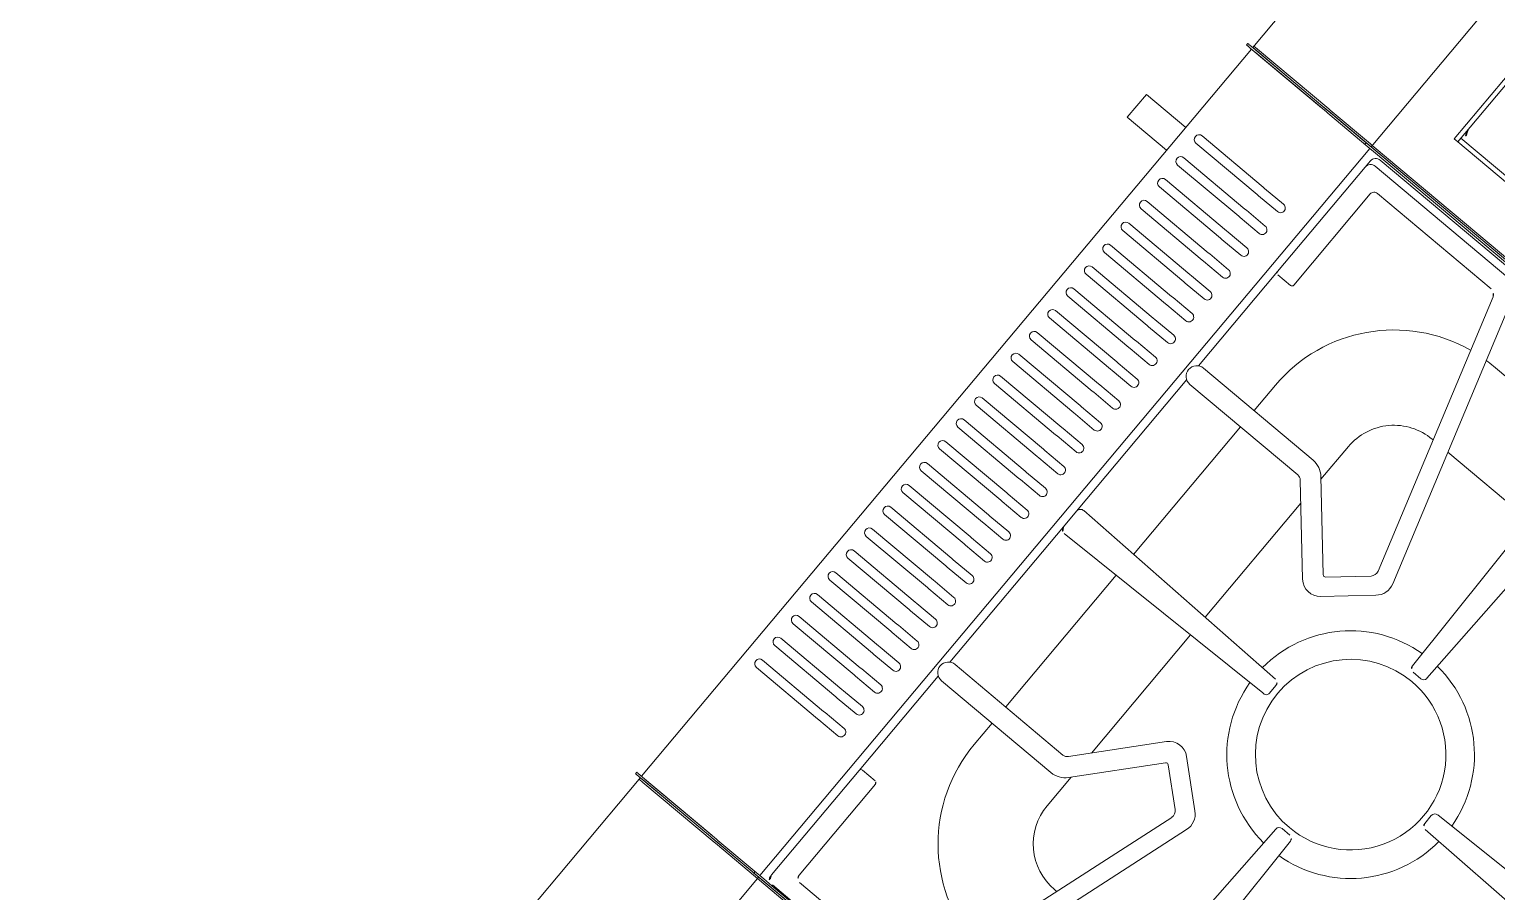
# Model space of a CAD drawing. Header units: metres. Extents: x 822482 to 822767, y 9662202 to 9662512.
# Drawn here: x 822649.07 to 822649.686, y 9662451.335 to 9662451.697 of the extents above; entities that cross this region are included whole.
import ezdxf

# ---------------------------------------------------------------- set-up
doc = ezdxf.new("R2010")
doc.units = ezdxf.units.M
doc.layers.add('ARQ_NE_EQUIPAMENTOS', color=7, linetype='Continuous')
doc.layers.add('NE_PESSOAS', color=8, linetype='Continuous', lineweight=0)

# ---------------------------------------------------------------- blocks, each defined once
blk = doc.blocks.new('COZINHA TRAMONTINA')
at = {"lineweight": 0, "transparency": 33554687}
for p, q in [((-1.2008, 0.76794), (-1.5992, 0.76794)), ((-1.2008, 0.76794), (-1.2008, 0.76592)), ((-1.2008, 0.76592), (-1.2008, 0.7269)), ((-0.8008, 0.76794), (-1.1992, 0.76794)), ((-1.1992, 0.7269), (-1.1992, 0.76592)), ((-0.8008, 0.76592), (-0.8008, 0.7269)), ((-0.0008, 0.76794), (-0.8, 0.76794)), ((-0.8, 0.76592), (-0.8, 0.76794)), ((-0.8, 0.7269), (-0.8, 0.76592)), ((-1.1332, 0.7269), (-1.1332, 0.76039)), ((-1.1292, 0.76039), (-1.1292, 0.7269)), ((-1.12124, 0.7269), (-1.12124, 0.76039)), ((-1.11724, 0.76039), (-1.11724, 0.7269)), ((-1.10927, 0.7269), (-1.10927, 0.76039)), ((-1.10527, 0.76039), (-1.10527, 0.7269)), ((-1.09731, 0.7269), (-1.09731, 0.76039)), ((-1.09331, 0.76039), (-1.09331, 0.7269)), ((-1.08534, 0.7269), (-1.08534, 0.76039)), ((-1.08134, 0.76039), (-1.08134, 0.7269)), ((-1.07338, 0.7269), (-1.07338, 0.76039)), ((-1.06938, 0.76039), (-1.06938, 0.7269)), ((-1.06141, 0.7269), (-1.06141, 0.76039)), ((-1.05741, 0.76039), (-1.05741, 0.7269)), ((-1.04945, 0.7269), (-1.04945, 0.76039)), ((-1.04545, 0.76039), (-1.04545, 0.7269)), ((-1.03748, 0.7269), (-1.03748, 0.76039)), ((-1.03348, 0.76039), (-1.03348, 0.7269)), ((-1.02552, 0.7269), (-1.02552, 0.76039)), ((-1.02152, 0.76039), (-1.02152, 0.7269)), ((-1.01356, 0.7269), (-1.01356, 0.76039)), ((-1.00956, 0.76039), (-1.00956, 0.7269)), ((-1.00159, 0.7269), (-1.00159, 0.76039)), ((-0.99759, 0.76039), (-0.99759, 0.7269)), ((-0.98963, 0.7269), (-0.98963, 0.76039)), ((-0.98563, 0.76039), (-0.98563, 0.7269)), ((-0.97766, 0.7269), (-0.97766, 0.76039)), ((-0.97366, 0.76039), (-0.97366, 0.7269)), ((-0.9657, 0.7269), (-0.9657, 0.76039)), ((-0.9617, 0.76039), (-0.9617, 0.7269)), ((-0.95373, 0.7269), (-0.95373, 0.76039)), ((-0.94973, 0.76039), (-0.94973, 0.7269)), ((-0.94177, 0.7269), (-0.94177, 0.76039)), ((-0.93777, 0.76039), (-0.93777, 0.7269)), ((-0.92981, 0.7269), (-0.92981, 0.76039)), ((-0.92581, 0.76039), (-0.92581, 0.7269)), ((-0.91784, 0.7269), (-0.91784, 0.76039)), ((-0.91384, 0.76039), (-0.91384, 0.7269)), ((-0.90588, 0.7269), (-0.90588, 0.76039)), ((-0.90188, 0.76039), (-0.90188, 0.7269)), ((-0.89391, 0.7269), (-0.89391, 0.76039)), ((-0.88991, 0.76039), (-0.88991, 0.7269)), ((-0.88195, 0.7269), (-0.88195, 0.76039)), ((-0.87795, 0.76039), (-0.87795, 0.7269)), ((-0.86998, 0.7269), (-0.86998, 0.76039)), ((-0.86598, 0.76039), (-0.86598, 0.7269)), ((-0.85802, 0.7269), (-0.85802, 0.76039)), ((-0.85402, 0.76039), (-0.85402, 0.7269)), ((-0.84605, 0.7269), (-0.84605, 0.76039)), ((-0.84205, 0.76039), (-0.84205, 0.7269)), ((-1.2008, 0.7269), (-1.2008, 0.7261)), ((-1.2008, 0.7261), (-1.2008, 0.70411)), ((-1.1992, 0.7261), (-1.1992, 0.7269)), ((-1.1992, 0.70411), (-1.1992, 0.7261)), ((-1.1332, 0.7261), (-1.1332, 0.7269)), ((-1.1332, 0.71573), (-1.1332, 0.7261)), ((-1.1292, 0.7269), (-1.1292, 0.7261)), ((-1.1292, 0.7261), (-1.1292, 0.71573)), ((-1.12124, 0.7261), (-1.12124, 0.7269)), ((-1.12124, 0.71573), (-1.12124, 0.7261)), ((-1.11724, 0.7269), (-1.11724, 0.7261)), ((-1.11724, 0.7261), (-1.11724, 0.71573)), ((-1.10927, 0.7261), (-1.10927, 0.7269)), ((-1.10927, 0.71573), (-1.10927, 0.7261)), ((-1.10527, 0.7269), (-1.10527, 0.7261)), ((-1.10527, 0.7261), (-1.10527, 0.71573)), ((-1.09731, 0.7261), (-1.09731, 0.7269)), ((-1.09731, 0.71573), (-1.09731, 0.7261)), ((-1.09331, 0.7269), (-1.09331, 0.7261)), ((-1.09331, 0.7261), (-1.09331, 0.71573)), ((-1.08534, 0.7261), (-1.08534, 0.7269)), ((-1.08534, 0.71573), (-1.08534, 0.7261)), ((-1.08134, 0.7269), (-1.08134, 0.7261)), ((-1.08134, 0.7261), (-1.08134, 0.71573)), ((-1.07338, 0.7261), (-1.07338, 0.7269)), ((-1.07338, 0.71573), (-1.07338, 0.7261)), ((-1.06938, 0.7269), (-1.06938, 0.7261)), ((-1.06938, 0.7261), (-1.06938, 0.71573)), ((-1.06141, 0.7261), (-1.06141, 0.7269)), ((-1.06141, 0.71573), (-1.06141, 0.7261)), ((-1.05741, 0.7269), (-1.05741, 0.7261)), ((-1.05741, 0.7261), (-1.05741, 0.71573)), ((-1.04945, 0.7261), (-1.04945, 0.7269)), ((-1.04945, 0.71573), (-1.04945, 0.7261)), ((-1.04545, 0.7269), (-1.04545, 0.7261)), ((-1.04545, 0.7261), (-1.04545, 0.71573)), ((-1.03748, 0.7261), (-1.03748, 0.7269)), ((-1.03748, 0.71573), (-1.03748, 0.7261)), ((-1.03348, 0.7269), (-1.03348, 0.7261)), ((-1.03348, 0.7261), (-1.03348, 0.71573)), ((-1.02552, 0.7261), (-1.02552, 0.7269)), ((-1.02552, 0.71573), (-1.02552, 0.7261)), ((-1.02152, 0.7269), (-1.02152, 0.7261)), ((-1.02152, 0.7261), (-1.02152, 0.71573)), ((-1.01356, 0.7261), (-1.01356, 0.7269)), ((-1.01356, 0.71573), (-1.01356, 0.7261)), ((-1.00956, 0.7269), (-1.00956, 0.7261)), ((-1.00956, 0.7261), (-1.00956, 0.71573)), ((-1.00159, 0.7261), (-1.00159, 0.7269)), ((-1.00159, 0.71573), (-1.00159, 0.7261)), ((-0.99759, 0.7269), (-0.99759, 0.7261)), ((-0.99759, 0.7261), (-0.99759, 0.71573)), ((-0.98963, 0.7261), (-0.98963, 0.7269)), ((-0.98963, 0.71573), (-0.98963, 0.7261)), ((-0.98563, 0.7269), (-0.98563, 0.7261)), ((-0.98563, 0.7261), (-0.98563, 0.71573)), ((-0.97766, 0.7261), (-0.97766, 0.7269)), ((-0.97766, 0.71573), (-0.97766, 0.7261)), ((-0.97366, 0.7269), (-0.97366, 0.7261)), ((-0.97366, 0.7261), (-0.97366, 0.71573)), ((-0.9657, 0.7261), (-0.9657, 0.7269)), ((-0.9657, 0.71573), (-0.9657, 0.7261)), ((-0.9617, 0.7269), (-0.9617, 0.7261)), ((-0.9617, 0.7261), (-0.9617, 0.71573)), ((-0.95373, 0.7261), (-0.95373, 0.7269)), ((-0.95373, 0.71573), (-0.95373, 0.7261)), ((-0.94973, 0.7269), (-0.94973, 0.7261)), ((-0.94973, 0.7261), (-0.94973, 0.71573)), ((-0.94177, 0.7261), (-0.94177, 0.7269)), ((-0.94177, 0.71573), (-0.94177, 0.7261)), ((-0.93777, 0.7269), (-0.93777, 0.7261)), ((-0.93777, 0.7261), (-0.93777, 0.71573)), ((-0.92981, 0.7261), (-0.92981, 0.7269)), ((-0.92981, 0.71573), (-0.92981, 0.7261)), ((-0.92581, 0.7269), (-0.92581, 0.7261)), ((-0.92581, 0.7261), (-0.92581, 0.71573)), ((-0.91784, 0.7261), (-0.91784, 0.7269)), ((-0.91784, 0.71573), (-0.91784, 0.7261)), ((-0.91384, 0.7269), (-0.91384, 0.7261)), ((-0.91384, 0.7261), (-0.91384, 0.71573)), ((-0.90588, 0.7261), (-0.90588, 0.7269)), ((-0.90588, 0.71573), (-0.90588, 0.7261)), ((-0.90188, 0.7269), (-0.90188, 0.7261)), ((-0.90188, 0.7261), (-0.90188, 0.71573)), ((-0.89391, 0.7261), (-0.89391, 0.7269)), ((-0.89391, 0.71573), (-0.89391, 0.7261)), ((-0.88991, 0.7269), (-0.88991, 0.7261)), ((-0.88991, 0.7261), (-0.88991, 0.71573)), ((-0.88195, 0.7261), (-0.88195, 0.7269)), ((-0.88195, 0.71573), (-0.88195, 0.7261)), ((-0.87795, 0.7269), (-0.87795, 0.7261)), ((-0.87795, 0.7261), (-0.87795, 0.71573)), ((-0.86998, 0.7261), (-0.86998, 0.7269)), ((-0.86998, 0.71573), (-0.86998, 0.7261)), ((-0.86598, 0.7269), (-0.86598, 0.7261)), ((-0.86598, 0.7261), (-0.86598, 0.71573)), ((-0.85802, 0.7261), (-0.85802, 0.7269)), ((-0.85802, 0.71573), (-0.85802, 0.7261)), ((-0.85402, 0.7269), (-0.85402, 0.7261)), ((-0.85402, 0.7261), (-0.85402, 0.71573)), ((-0.84605, 0.7261), (-0.84605, 0.7269)), ((-0.84605, 0.71573), (-0.84605, 0.7261)), ((-0.84205, 0.7269), (-0.84205, 0.7261)), ((-0.84205, 0.7261), (-0.84205, 0.71573)), ((-0.8008, 0.7269), (-0.8008, 0.7261)), ((-0.8008, 0.7261), (-0.8008, 0.70411)), ((-0.8, 0.7261), (-0.8, 0.7269)), ((-0.8, 0.70411), (-0.8, 0.7261)), ((-1.5992, 0.70307), (-1.2008, 0.70307)), ((-1.2008, 0.70411), (-1.2008, 0.70307)), ((-1.2008, 0.70307), (-1.2008, 0.70196)), ((-1.1992, 0.70307), (-1.1992, 0.70411)), ((-1.1992, 0.70307), (-0.8008, 0.70307)), ((-1.1992, 0.70103), (-1.1992, 0.70307)), ((-0.8008, 0.70411), (-0.8008, 0.70307)), ((-0.8008, 0.70307), (-0.8008, 0.70103)), ((-0.8, 0.70307), (-0.8, 0.70411)), ((-0.8, 0.70307), (-0.0008, 0.70307)), ((-0.8, 0.70196), (-0.8, 0.70307)), ((-1.2008, 0.70196), (-1.2008, 0.01584)), ((-1.1992, 0.69653), (-1.1992, 0.70103)), ((-1.1992, 0.69653), (-1.1992, 0.55112)), ((-1.19882, 0.69652), (-1.19882, 0.62378)), ((-1.1958, 0.69955), (-1.19618, 0.69955)), ((-1.13864, 0.69954), (-1.1958, 0.69954)), ((-1.08691, 0.69955), (-1.13864, 0.69955)), ((-1.13763, 0.69163), (-1.13763, 0.69853)), ((-1.08756, 0.69725), (-1.08756, 0.63727)), ((-1.00509, 0.69955), (-1.07938, 0.69955)), ((-1.07866, 0.63816), (-1.07866, 0.69725)), ((-1.00714, 0.69745), (-1.00477, 0.59065)), ((-0.99658, 0.69955), (-1.00509, 0.69955)), ((-0.9969, 0.59026), (-0.99448, 0.69739)), ((-0.92453, 0.69955), (-0.99658, 0.69955)), ((-0.92525, 0.69725), (-0.92525, 0.63816)), ((-0.86527, 0.69955), (-0.91696, 0.69955)), ((-0.91635, 0.63727), (-0.91635, 0.69725)), ((-0.86628, 0.69853), (-0.86628, 0.69163)), ((-0.80811, 0.69954), (-0.86527, 0.69954)), ((-0.80479, 0.69955), (-0.80811, 0.69955)), ((-0.80509, 0.62378), (-0.80509, 0.69652)), ((-0.80177, 0.55204), (-0.80177, 0.69652)), ((-0.8008, 0.70103), (-0.8008, 0.07973)), ((-0.8, 0.01584), (-0.8, 0.70196)), ((-1.18853, 0.69064), (-1.13862, 0.69064)), ((-0.86529, 0.69064), (-0.81537, 0.69064)), ((-1.1907, 0.62623), (-1.1907, 0.68848)), ((-0.81321, 0.68848), (-0.81321, 0.62623)), ((-1.08756, 0.66955), (-1.0992, 0.66955)), ((-1.00652, 0.66955), (-1.07866, 0.66955)), ((-0.92525, 0.66955), (-0.99511, 0.66955)), ((-0.90248, 0.66955), (-0.91635, 0.66955)), ((-1.0464, 0.60849), (-1.07767, 0.63598)), ((-0.92624, 0.63598), (-0.95751, 0.60849)), ((-1.08356, 0.62955), (-1.0992, 0.62955)), ((-1.0844, 0.63029), (-1.05344, 0.60307)), ((-1.00563, 0.62955), (-1.07035, 0.62955)), ((-0.93355, 0.62955), (-0.99601, 0.62955)), ((-0.95047, 0.60307), (-0.9195, 0.63029)), ((-0.90248, 0.62955), (-0.92035, 0.62955)), ((-1.06936, 0.58637), (-1.18865, 0.62344)), ((-0.81526, 0.62344), (-0.93454, 0.58637)), ((-1.19381, 0.61698), (-1.06927, 0.57828)), ((-0.93463, 0.57828), (-0.81009, 0.61698)), ((-1.1242, 0.60455), (-1.1242, 0.60342)), ((-0.87748, 0.60411), (-0.87748, 0.60455)), ((-0.83748, 0.55246), (-0.83748, 0.60455)), ((-1.05335, 0.60165), (-1.06593, 0.58734)), ((-1.06104, 0.58059), (-1.04573, 0.59801)), ((-0.95818, 0.59801), (-0.94286, 0.58059)), ((-0.93798, 0.58734), (-0.95056, 0.60165)), ((-0.87748, 0.55155), (-0.87748, 0.59604)), ((-1.00302, 0.58839), (-0.99882, 0.58839)), ((-1.04506, 0.54978), (-1.19705, 0.55322)), ((-0.80373, 0.55322), (-0.95572, 0.54978)), ((-1.04319, 0.54359), (-1.04319, 0.54786)), ((-0.9576, 0.54786), (-0.9576, 0.54359)), ((-1.1971, 0.53841), (-1.04497, 0.54178)), ((-0.95581, 0.54178), (-0.80368, 0.53841)), ((-1.00485, 0.50157), (-1.00714, 0.39834)), ((-0.99873, 0.50334), (-1.00302, 0.50334)), ((-0.99448, 0.3984), (-0.99681, 0.50147))]:
    blk.add_line(p, q, dxfattribs=at)
at = {"lineweight": 0, "transparency": 33554687, "flags": 128}
for points in [[(-1.1292, 0.71573), (-1.12926, 0.71526), (-1.12943, 0.71481), (-1.1297, 0.71441), (-1.13006, 0.71409), (-1.13049, 0.71386), (-1.13096, 0.71375), (-1.13144, 0.71375), (-1.13191, 0.71386), (-1.13234, 0.71409), (-1.1327, 0.71441), (-1.13297, 0.71481), (-1.13314, 0.71526), (-1.1332, 0.71573)], [(-1.11724, 0.71573), (-1.11729, 0.71526), (-1.11746, 0.71481), (-1.11774, 0.71441), (-1.1181, 0.71409), (-1.11853, 0.71386), (-1.11899, 0.71375), (-1.11948, 0.71375), (-1.11994, 0.71386), (-1.12037, 0.71409), (-1.12073, 0.71441), (-1.12101, 0.71481), (-1.12118, 0.71526), (-1.12124, 0.71573)], [(-1.10527, 0.71573), (-1.10533, 0.71526), (-1.1055, 0.71481), (-1.10577, 0.71441), (-1.10614, 0.71409), (-1.10656, 0.71386), (-1.10703, 0.71375), (-1.10751, 0.71375), (-1.10798, 0.71386), (-1.10841, 0.71409), (-1.10877, 0.71441), (-1.10904, 0.71481), (-1.10921, 0.71526), (-1.10927, 0.71573)], [(-1.09331, 0.71573), (-1.09336, 0.71526), (-1.09354, 0.71481), (-1.09381, 0.71441), (-1.09417, 0.71409), (-1.0946, 0.71386), (-1.09507, 0.71375), (-1.09555, 0.71375), (-1.09602, 0.71386), (-1.09644, 0.71409), (-1.0968, 0.71441), (-1.09708, 0.71481), (-1.09725, 0.71526), (-1.09731, 0.71573)], [(-1.08134, 0.71573), (-1.0814, 0.71526), (-1.08157, 0.71481), (-1.08185, 0.71441), (-1.08221, 0.71409), (-1.08263, 0.71386), (-1.0831, 0.71375), (-1.08358, 0.71375), (-1.08405, 0.71386), (-1.08448, 0.71409), (-1.08484, 0.71441), (-1.08511, 0.71481), (-1.08528, 0.71526), (-1.08534, 0.71573)], [(-1.06938, 0.71573), (-1.06944, 0.71526), (-1.06961, 0.71481), (-1.06988, 0.71441), (-1.07024, 0.71409), (-1.07067, 0.71386), (-1.07114, 0.71375), (-1.07162, 0.71375), (-1.07209, 0.71386), (-1.07251, 0.71409), (-1.07288, 0.71441), (-1.07315, 0.71481), (-1.07332, 0.71526), (-1.07338, 0.71573)], [(-1.05741, 0.71573), (-1.05747, 0.71526), (-1.05764, 0.71481), (-1.05792, 0.71441), (-1.05828, 0.71409), (-1.0587, 0.71386), (-1.05917, 0.71375), (-1.05965, 0.71375), (-1.06012, 0.71386), (-1.06055, 0.71409), (-1.06091, 0.71441), (-1.06118, 0.71481), (-1.06136, 0.71526), (-1.06141, 0.71573)], [(-1.04545, 0.71573), (-1.04551, 0.71526), (-1.04568, 0.71481), (-1.04595, 0.71441), (-1.04631, 0.71409), (-1.04674, 0.71386), (-1.04721, 0.71375), (-1.04769, 0.71375), (-1.04816, 0.71386), (-1.04859, 0.71409), (-1.04895, 0.71441), (-1.04922, 0.71481), (-1.04939, 0.71526), (-1.04945, 0.71573)], [(-1.03348, 0.71573), (-1.03354, 0.71526), (-1.03371, 0.71481), (-1.03399, 0.71441), (-1.03435, 0.71409), (-1.03478, 0.71386), (-1.03524, 0.71375), (-1.03573, 0.71375), (-1.03619, 0.71386), (-1.03662, 0.71409), (-1.03698, 0.71441), (-1.03726, 0.71481), (-1.03743, 0.71526), (-1.03748, 0.71573)], [(-1.02152, 0.71573), (-1.02158, 0.71526), (-1.02175, 0.71481), (-1.02202, 0.71441), (-1.02238, 0.71409), (-1.02281, 0.71386), (-1.02328, 0.71375), (-1.02376, 0.71375), (-1.02423, 0.71386), (-1.02466, 0.71409), (-1.02502, 0.71441), (-1.02529, 0.71481), (-1.02546, 0.71526), (-1.02552, 0.71573)], [(-1.00956, 0.71573), (-1.00961, 0.71526), (-1.00979, 0.71481), (-1.01006, 0.71441), (-1.01042, 0.71409), (-1.01085, 0.71386), (-1.01132, 0.71375), (-1.0118, 0.71375), (-1.01227, 0.71386), (-1.01269, 0.71409), (-1.01305, 0.71441), (-1.01333, 0.71481), (-1.0135, 0.71526), (-1.01356, 0.71573)], [(-0.99759, 0.71573), (-0.99765, 0.71526), (-0.99782, 0.71481), (-0.99809, 0.71441), (-0.99846, 0.71409), (-0.99888, 0.71386), (-0.99935, 0.71375), (-0.99983, 0.71375), (-1.0003, 0.71386), (-1.00073, 0.71409), (-1.00109, 0.71441), (-1.00136, 0.71481), (-1.00153, 0.71526), (-1.00159, 0.71573)], [(-0.98563, 0.71573), (-0.98569, 0.71526), (-0.98586, 0.71481), (-0.98613, 0.71441), (-0.98649, 0.71409), (-0.98692, 0.71386), (-0.98739, 0.71375), (-0.98787, 0.71375), (-0.98834, 0.71386), (-0.98876, 0.71409), (-0.98912, 0.71441), (-0.9894, 0.71481), (-0.98957, 0.71526), (-0.98963, 0.71573)], [(-0.97366, 0.71573), (-0.97372, 0.71526), (-0.97389, 0.71481), (-0.97417, 0.71441), (-0.97453, 0.71409), (-0.97495, 0.71386), (-0.97542, 0.71375), (-0.9759, 0.71375), (-0.97637, 0.71386), (-0.9768, 0.71409), (-0.97716, 0.71441), (-0.97743, 0.71481), (-0.9776, 0.71526), (-0.97766, 0.71573)], [(-0.9617, 0.71573), (-0.96176, 0.71526), (-0.96193, 0.71481), (-0.9622, 0.71441), (-0.96256, 0.71409), (-0.96299, 0.71386), (-0.96346, 0.71375), (-0.96394, 0.71375), (-0.96441, 0.71386), (-0.96483, 0.71409), (-0.9652, 0.71441), (-0.96547, 0.71481), (-0.96564, 0.71526), (-0.9657, 0.71573)], [(-0.94973, 0.71573), (-0.94979, 0.71526), (-0.94996, 0.71481), (-0.95024, 0.71441), (-0.9506, 0.71409), (-0.95102, 0.71386), (-0.95149, 0.71375), (-0.95198, 0.71375), (-0.95244, 0.71386), (-0.95287, 0.71409), (-0.95323, 0.71441), (-0.95351, 0.71481), (-0.95368, 0.71526), (-0.95373, 0.71573)], [(-0.93777, 0.71573), (-0.93783, 0.71526), (-0.938, 0.71481), (-0.93827, 0.71441), (-0.93863, 0.71409), (-0.93906, 0.71386), (-0.93953, 0.71375), (-0.94001, 0.71375), (-0.94048, 0.71386), (-0.94091, 0.71409), (-0.94127, 0.71441), (-0.94154, 0.71481), (-0.94171, 0.71526), (-0.94177, 0.71573)], [(-0.92581, 0.71573), (-0.92586, 0.71526), (-0.92603, 0.71481), (-0.92631, 0.71441), (-0.92667, 0.71409), (-0.9271, 0.71386), (-0.92756, 0.71375), (-0.92805, 0.71375), (-0.92851, 0.71386), (-0.92894, 0.71409), (-0.9293, 0.71441), (-0.92958, 0.71481), (-0.92975, 0.71526), (-0.92981, 0.71573)], [(-0.91384, 0.71573), (-0.9139, 0.71526), (-0.91407, 0.71481), (-0.91434, 0.71441), (-0.9147, 0.71409), (-0.91513, 0.71386), (-0.9156, 0.71375), (-0.91608, 0.71375), (-0.91655, 0.71386), (-0.91698, 0.71409), (-0.91734, 0.71441), (-0.91761, 0.71481), (-0.91778, 0.71526), (-0.91784, 0.71573)], [(-0.90188, 0.71573), (-0.90193, 0.71526), (-0.90211, 0.71481), (-0.90238, 0.71441), (-0.90274, 0.71409), (-0.90317, 0.71386), (-0.90364, 0.71375), (-0.90412, 0.71375), (-0.90459, 0.71386), (-0.90501, 0.71409), (-0.90537, 0.71441), (-0.90565, 0.71481), (-0.90582, 0.71526), (-0.90588, 0.71573)], [(-0.88991, 0.71573), (-0.88997, 0.71526), (-0.89014, 0.71481), (-0.89042, 0.71441), (-0.89078, 0.71409), (-0.8912, 0.71386), (-0.89167, 0.71375), (-0.89215, 0.71375), (-0.89262, 0.71386), (-0.89305, 0.71409), (-0.89341, 0.71441), (-0.89368, 0.71481), (-0.89385, 0.71526), (-0.89391, 0.71573)], [(-0.87795, 0.71573), (-0.87801, 0.71526), (-0.87818, 0.71481), (-0.87845, 0.71441), (-0.87881, 0.71409), (-0.87924, 0.71386), (-0.87971, 0.71375), (-0.88019, 0.71375), (-0.88066, 0.71386), (-0.88108, 0.71409), (-0.88144, 0.71441), (-0.88172, 0.71481), (-0.88189, 0.71526), (-0.88195, 0.71573)], [(-0.86598, 0.71573), (-0.86604, 0.71526), (-0.86621, 0.71481), (-0.86649, 0.71441), (-0.86685, 0.71409), (-0.86727, 0.71386), (-0.86774, 0.71375), (-0.86822, 0.71375), (-0.86869, 0.71386), (-0.86912, 0.71409), (-0.86948, 0.71441), (-0.86975, 0.71481), (-0.86993, 0.71526), (-0.86998, 0.71573)], [(-0.85402, 0.71573), (-0.85408, 0.71526), (-0.85425, 0.71481), (-0.85452, 0.71441), (-0.85488, 0.71409), (-0.85531, 0.71386), (-0.85578, 0.71375), (-0.85626, 0.71375), (-0.85673, 0.71386), (-0.85716, 0.71409), (-0.85752, 0.71441), (-0.85779, 0.71481), (-0.85796, 0.71526), (-0.85802, 0.71573)], [(-0.84205, 0.71573), (-0.84211, 0.71526), (-0.84228, 0.71481), (-0.84256, 0.71441), (-0.84292, 0.71409), (-0.84335, 0.71386), (-0.84381, 0.71375), (-0.8443, 0.71375), (-0.84476, 0.71386), (-0.84519, 0.71409), (-0.84555, 0.71441), (-0.84583, 0.71481), (-0.846, 0.71526), (-0.84605, 0.71573)]]:
    blk.add_lwpolyline(points, dxfattribs=at)
at = {"lineweight": 0, "transparency": 33554687}
for centre, radius, start, end in [((-1.1312, 0.76039), 0.002, 0, 180), ((-1.11924, 0.76039), 0.002, 0, 180), ((-1.10727, 0.76039), 0.002, 0, 180), ((-1.09531, 0.76039), 0.002, 0, 180), ((-1.08334, 0.76039), 0.002, 0, 180), ((-1.07138, 0.76039), 0.002, 0, 180), ((-1.05941, 0.76039), 0.002, 0, 180), ((-1.04745, 0.76039), 0.002, 0, 180), ((-1.03548, 0.76039), 0.002, 0, 180), ((-1.02352, 0.76039), 0.002, 0, 180), ((-1.01156, 0.76039), 0.002, 0, 180), ((-0.99959, 0.76039), 0.002, 0, 180), ((-0.98763, 0.76039), 0.002, 0, 180), ((-0.97566, 0.76039), 0.002, 0, 180), ((-0.9637, 0.76039), 0.002, 0, 180), ((-0.95173, 0.76039), 0.002, 0, 180), ((-0.93977, 0.76039), 0.002, 0, 180), ((-0.92781, 0.76039), 0.002, 0, 180), ((-0.91584, 0.76039), 0.002, 0, 180), ((-0.90388, 0.76039), 0.002, 0, 180), ((-0.89191, 0.76039), 0.002, 0, 180), ((-0.87995, 0.76039), 0.002, 0, 180), ((-0.86798, 0.76039), 0.002, 0, 180), ((-0.85602, 0.76039), 0.002, 0, 180), ((-0.84405, 0.76039), 0.002, 0, 180), ((-1.19618, 0.69653), 0.00302, 90, 180), ((-1.1958, 0.69652), 0.00302, 90, 180), ((-1.13864, 0.69853), 0.00101, 0, 90), ((-1.08311, 0.69725), 0.00445, 0, 180), ((-1.00509, 0.69749), 0.00205, 90, 181.26909), ((-0.99658, 0.69744), 0.0021, 358.70143, 90), ((-0.9208, 0.69725), 0.00445, 0, 180), ((-0.86527, 0.69853), 0.00101, 90, 180), ((-0.80811, 0.69652), 0.00302, 0, 90), ((-0.80479, 0.69652), 0.00302, 0, 90), ((-1.18853, 0.68848), 0.00216, 90, 180), ((-1.13862, 0.69163), 0.000985, 270, 0), ((-0.86529, 0.69163), 0.000985, 180, 270), ((-0.81537, 0.68848), 0.00216, 0, 90), ((-1.0992, 0.60455), 0.065, 90, 170.27199), ((-0.90248, 0.60455), 0.065, 10.32375, 90), ((-1.07827, 0.63727), 0.00929, 180, 228.6809), ((-1.07575, 0.63816), 0.00291, 180, 228.6809), ((-0.92816, 0.63816), 0.00291, 311.3191, 0), ((-0.92564, 0.63727), 0.00929, 311.3191, 0), ((-1.0992, 0.60455), 0.025, 90, 180), ((-0.90248, 0.60455), 0.025, 0, 90), ((-0.81613, 0.62623), 0.00292, 287.26368, 0), ((-1.0513, 0.60291), 0.00742, 318.6809, 48.6809), ((-0.95261, 0.60291), 0.00742, 131.3191, 221.3191), ((-0.90248, 0.60455), 0.065, 0, 3.37709), ((-1.0541, 0.60232), 0.001, 318.6809, 48.6809), ((-0.94981, 0.60232), 0.001, 131.3191, 221.3191), ((-1.00092, 0.54572), 0.05198, 94.44489, 175.31042), ((-1.00092, 0.54572), 0.05198, 4.66294, 85.35973), ((-1.06839, 0.58951), 0.00328, 252.73632, 318.6809), ((-1.00092, 0.54572), 0.04, 0, 180), ((-1.00302, 0.5902), 0.00181, 165.36329, 270), ((-0.99882, 0.5903), 0.00191, 270, 358.70143), ((-0.93552, 0.58951), 0.00328, 221.3191, 287.26368), ((-1.06694, 0.58578), 0.00786, 252.73632, 318.6809), ((-0.93696, 0.58578), 0.00786, 221.3191, 287.26368), ((-1.0451, 0.54786), 0.00191, 0, 88.70143), ((-0.95568, 0.54786), 0.00191, 91.29857, 180), ((-1.04499, 0.54359), 0.00181, 270.82975, 360), ((-1.00092, 0.54572), 0.04, 180, 0), ((-0.95579, 0.54359), 0.00181, 180, 269.17025), ((-1.00092, 0.54572), 0.05198, 184.57075, 265.44839), ((-1.00092, 0.54572), 0.05198, 274.74945, 355.45529), ((-1.00302, 0.50153), 0.00181, 90, 178.73091), ((-0.99873, 0.50143), 0.00191, 1.29857, 90)]:
    blk.add_arc(centre, radius, start, end, dxfattribs=at)
at = {"layer": 'NE_PESSOAS', "lineweight": 0, "transparency": 33554687}
for p, q in [((-0.85625, 0.78946), (-0.85625, 0.76793)), ((-0.85625, 0.78946), (-0.84375, 0.78946)), ((-0.84375, 0.76793), (-0.84375, 0.78946)), ((-1.1992, 0.77059), (-1.2, 0.77059)), ((-1.2, 0.77011), (-1.2, 0.77059)), ((-1.2, 0.77059), (-1.2, 0.77032)), ((-1.1992, 0.77032), (-1.1992, 0.77059)), ((-1.1992, 0.77059), (-1.1992, 0.77011)), ((-0.8, 0.77059), (-0.8008, 0.77059)), ((-0.8008, 0.77011), (-0.8008, 0.77059)), ((-0.8008, 0.77059), (-0.8008, 0.77032)), ((-0.8, 0.77032), (-0.8, 0.77059)), ((-0.8, 0.77059), (-0.8, 0.77011)), ((-1.2, 0.76794), (-1.2008, 0.76794)), ((-1.2008, 0.76592), (-1.2008, 0.76794)), ((-1.2008, 0.7269), (-1.2008, 0.76592)), ((-1.2, 0.76858), (-1.2, 0.77)), ((-1.2, 0.72955), (-1.2, 0.76858)), ((-1.2, 0.76767), (-1.2, 0.76794)), ((-1.2, 0.76794), (-1.2, 0.76592)), ((-1.2, 0.76592), (-1.2, 0.7269)), ((-1.1992, 0.77), (-1.1992, 0.76858)), ((-1.1992, 0.76858), (-1.1992, 0.72955)), ((-0.8008, 0.76858), (-0.8008, 0.77)), ((-0.8008, 0.72955), (-0.8008, 0.76858)), ((-0.8, 0.77), (-0.8, 0.76858)), ((-0.8, 0.76858), (-0.8, 0.72955)), ((-0.7992, 0.76794), (-0.8, 0.76794)), ((-0.8, 0.76592), (-0.8, 0.76794)), ((-0.8, 0.7269), (-0.8, 0.76592)), ((-0.7992, 0.76794), (-0.7992, 0.76592)), ((-0.7992, 0.76592), (-0.7992, 0.7269)), ((-1.2, 0.72875), (-1.2, 0.72955)), ((-1.2, 0.70676), (-1.2, 0.72875)), ((-1.1992, 0.72955), (-1.1992, 0.72927)), ((-0.8008, 0.72927), (-0.8008, 0.72955)), ((-0.8, 0.72955), (-0.8, 0.72875)), ((-0.8, 0.72875), (-0.8, 0.70676)), ((-1.2008, 0.7261), (-1.2008, 0.7269)), ((-1.2008, 0.70411), (-1.2008, 0.7261)), ((-1.2, 0.7269), (-1.2, 0.7261)), ((-1.2, 0.7261), (-1.2, 0.70411)), ((-0.8, 0.7261), (-0.8, 0.7269)), ((-0.8, 0.70411), (-0.8, 0.7261)), ((-0.7992, 0.7269), (-0.7992, 0.7261)), ((-0.7992, 0.7261), (-0.7992, 0.70411)), ((-1.2008, 0.70307), (-1.2008, 0.70411)), ((-1.2008, 0.70307), (-1.2, 0.70307)), ((-1.2008, 0.70196), (-1.2008, 0.70307)), ((-1.2, 0.70572), (-1.2, 0.70676)), ((-1.2, 0.70572), (-1.1992, 0.70572)), ((-1.2, 0.70369), (-1.2, 0.70572)), ((-1.2, 0.70411), (-1.2, 0.70307)), ((-1.2, 0.07973), (-1.2, 0.70369)), ((-1.2, 0.70307), (-1.2, 0.70196)), ((-0.8008, 0.70572), (-0.8, 0.70572)), ((-0.8, 0.70676), (-0.8, 0.70572)), ((-0.8, 0.70572), (-0.8, 0.70369)), ((-0.8, 0.70307), (-0.8, 0.70411)), ((-0.8, 0.70369), (-0.8, 0.07973)), ((-0.8, 0.70307), (-0.7992, 0.70307)), ((-0.8, 0.70196), (-0.8, 0.70307)), ((-0.7992, 0.70411), (-0.7992, 0.70307)), ((-0.7992, 0.70307), (-0.7992, 0.70196)), ((-1.2008, 0.01584), (-1.2008, 0.70196)), ((-1.2, 0.70196), (-1.2, 0.01584)), ((-1.1992, 0.70103), (-1.1992, 0.69653)), ((-0.8008, 0.07973), (-0.8008, 0.70103)), ((-0.8, 0.01584), (-0.8, 0.70196)), ((-0.7992, 0.70196), (-0.7992, 0.01584)), ((-0.0258, 0.67851), (-0.775, 0.67851)), ((-0.775, 0.67851), (-0.775, 0.67651)), ((-0.775, 0.67651), (-0.0258, 0.67651)), ((-0.775, 0.32148), (-0.775, 0.67651)), ((-0.775, 0.67651), (-0.773, 0.67651)), ((-0.773, 0.67651), (-0.773, 0.32148))]:
    blk.add_line(p, q, dxfattribs=at)
blk.add_arc((-0.768, 0.67151), 0.005, 90, 180, dxfattribs=at)
blk = doc.blocks.new('A$C8f1b9c42')
at = {"layer": 'ARQ_NE_EQUIPAMENTOS', "linetype": 'Continuous', "lineweight": 0, "transparency": 33554687, "rotation": 270}
blk.add_blockref('COZINHA TRAMONTINA', (372.11813, -253.4648), dxfattribs=at)

msp = doc.modelspace()

# ---------------------------------------------------------------- block references
at = {"ltscale": 10, "rotation": 140.0090103764572}
msp.add_blockref('A$C8f1b9c42', (822772.88904, 9662018.46966), dxfattribs=at)

doc.saveas('drawing.dxf')
